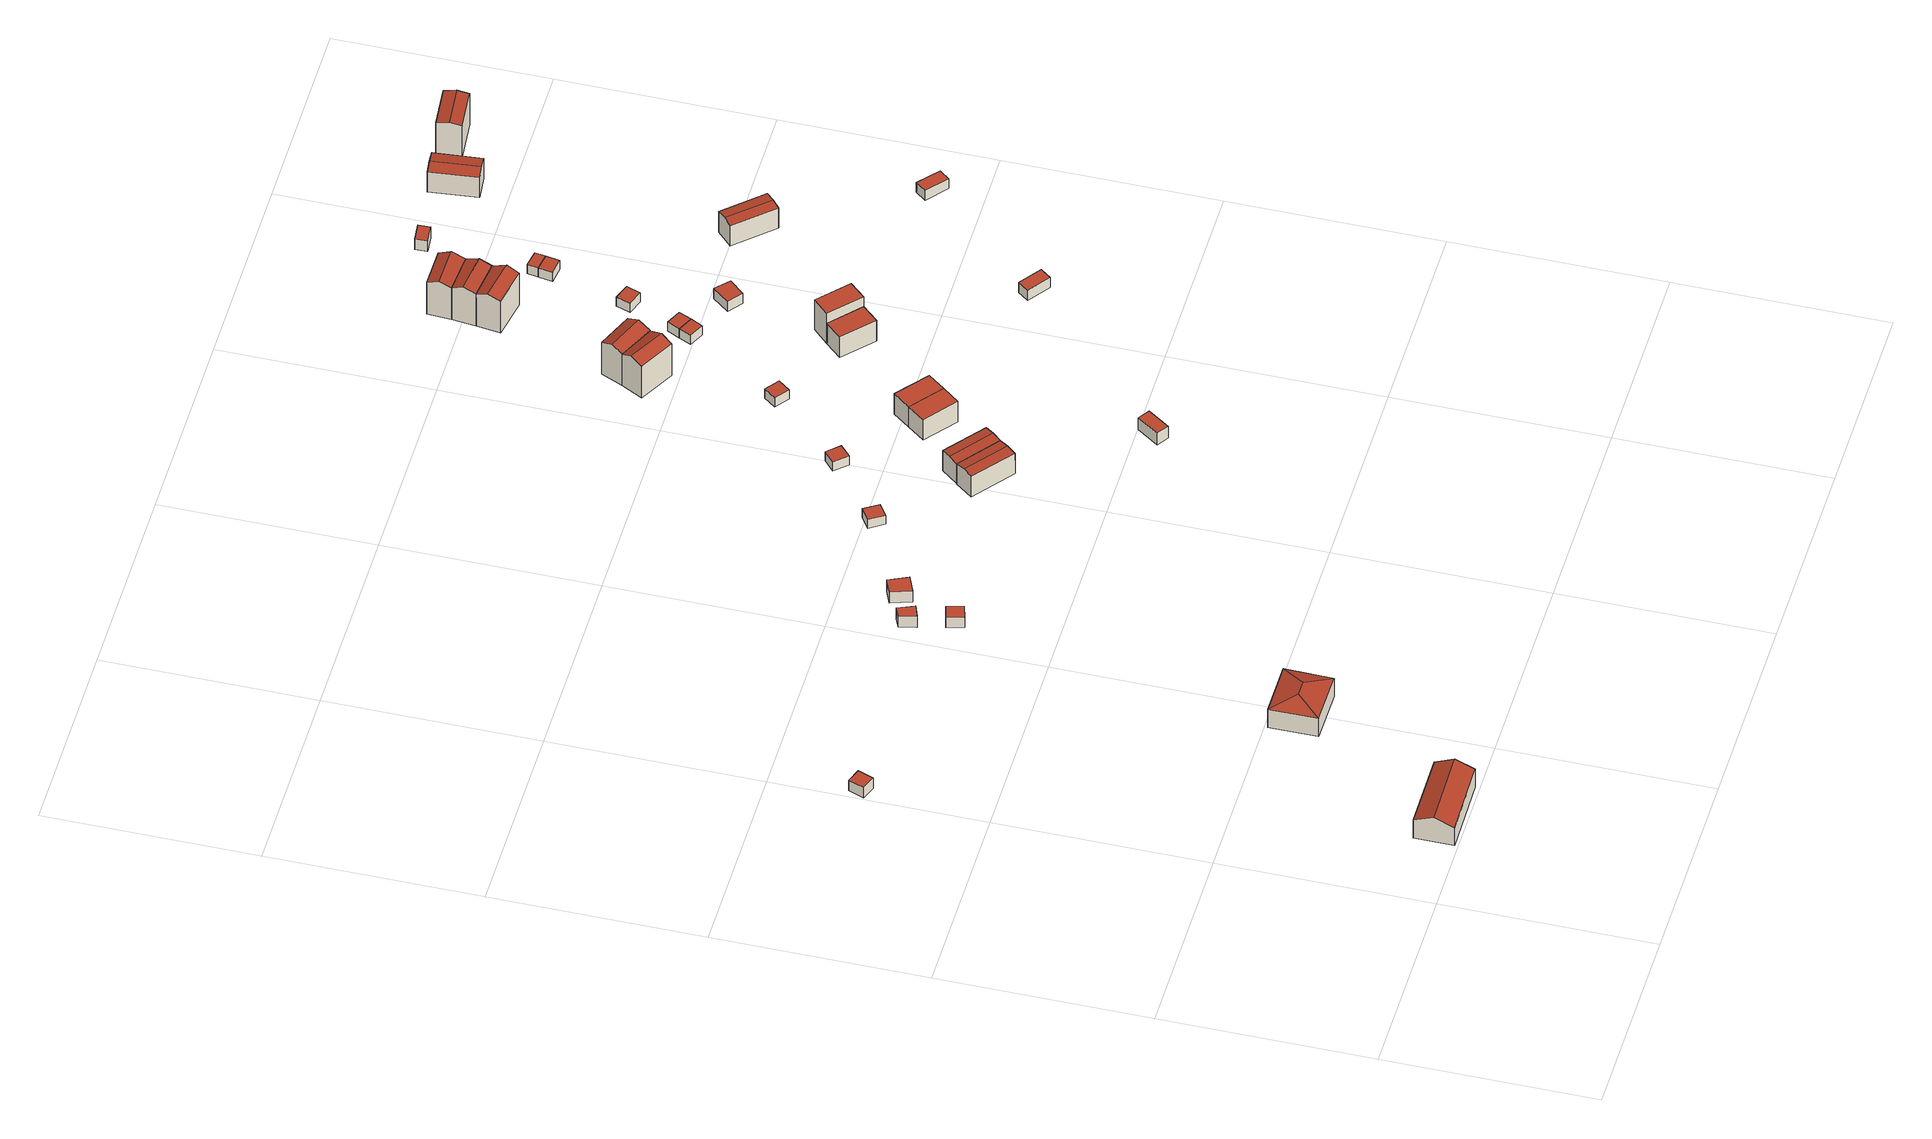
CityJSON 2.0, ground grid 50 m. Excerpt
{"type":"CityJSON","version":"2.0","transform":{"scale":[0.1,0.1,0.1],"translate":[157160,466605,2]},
"CityObjects":{
"building1":{"type":"Building","attributes":{"b3_dak_type":"slanted","b3_extrusie":"standard","b3_h_dak_50p":6.82,"b3_h_dak_70p":7.64,"b3_h_dak_max":8.83,"b3_h_dak_min":4.86,"b3_h_maaiveld":2.28,"b3_h_nok":8.88,"b3_is_glas_dak":false,"b3_kas_warenhuis":false,"b3_kwaliteitsindicator":true,"b3_mutatie_ahn3_ahn4":false,"b3_mutatie_ahn4_ahn5":false,"b3_n_nok":1,"b3_n_vlakken":3,"b3_opp_buitenmuur":186.14,"b3_opp_dak_plat":0,"b3_opp_dak_schuin":228.52,"b3_opp_grond":172.04,"b3_opp_scheidingsmuur":0,"b3_rmse_lod12":1.45,"b3_rmse_lod13":1.45,"b3_rmse_lod22":0.0318,"b3_t_run":77,"b3_val3dity_lod12":"[]","b3_val3dity_lod13":"[]","b3_val3dity_lod22":"[]","b3_volume_lod12":925.11,"b3_volume_lod13":925.11,"b3_volume_lod22":789.42,"geconstateerd":false,"oorspronkelijkbouwjaar":1960,"status":"Pand in gebruik"},"children":["building1-1"]},
"building1-1":{"type":"BuildingPart","parents":["building1"],"geometry":[{"type":"Solid","lod":"2.2","boundaries":[[[[0,1,2,3]],[[4,5,6,1,0]],[[7,6,5,8]],[[6,7,2,1]],[[7,8,9,3,2]],[[4,9,8,5]],[[9,4,0,3]]]],"semantics":{"surfaces":[{"type":"GroundSurface"},{"type":"WallSurface"},{"type":"RoofSurface"}],"values":[[0,1,2,1,1,2,1]]}}]},
"building2":{"type":"Building","attributes":{"b3_dak_type":"horizontal","b3_extrusie":"standard","b3_h_dak_50p":5.69,"b3_h_dak_70p":5.7,"b3_h_dak_max":5.8,"b3_h_dak_min":5.65,"b3_h_maaiveld":2.64,"b3_is_glas_dak":false,"b3_kas_warenhuis":false,"b3_kwaliteitsindicator":true,"b3_mutatie_ahn3_ahn4":false,"b3_mutatie_ahn4_ahn5":false,"b3_n_nok":0,"b3_n_vlakken":1,"b3_opp_buitenmuur":46.89,"b3_opp_dak_plat":14.68,"b3_opp_dak_schuin":0,"b3_opp_grond":14.68,"b3_opp_scheidingsmuur":0,"b3_rmse_lod12":0.0363,"b3_rmse_lod13":0.0363,"b3_rmse_lod22":0.0358,"b3_t_run":17,"b3_val3dity_lod12":"[]","b3_val3dity_lod13":"[]","b3_val3dity_lod22":"[]","b3_volume_lod12":44.88,"b3_volume_lod13":44.88,"b3_volume_lod22":44.84,"geconstateerd":false,"oorspronkelijkbouwjaar":2007,"status":"Pand in gebruik"},"children":["building2-1"]},
"building2-1":{"type":"BuildingPart","parents":["building2"],"geometry":[{"type":"Solid","lod":"2.2","boundaries":[[[[10,11,12,13]],[[14,15,16,17]],[[17,16,11,10]],[[16,15,12,11]],[[15,14,13,12]],[[14,17,10,13]]]],"semantics":{"surfaces":[{"type":"GroundSurface"},{"type":"RoofSurface"},{"type":"WallSurface"}],"values":[[0,1,2,2,2,2]]}}]},
"building3":{"type":"Building","attributes":{"b3_dak_type":"slanted","b3_extrusie":"standard","b3_h_dak_50p":6.31,"b3_h_dak_70p":7.49,"b3_h_dak_max":9.22,"b3_h_dak_min":3.92,"b3_h_maaiveld":2.09,"b3_h_nok":9.25,"b3_is_glas_dak":false,"b3_kas_warenhuis":false,"b3_kwaliteitsindicator":true,"b3_mutatie_ahn3_ahn4":false,"b3_mutatie_ahn4_ahn5":false,"b3_n_nok":2,"b3_n_vlakken":3,"b3_opp_buitenmuur":154.13,"b3_opp_dak_plat":0,"b3_opp_dak_schuin":202.95,"b3_opp_grond":149.7,"b3_opp_scheidingsmuur":0,"b3_rmse_lod12":1.99,"b3_rmse_lod13":1.99,"b3_rmse_lod22":0.0362,"b3_t_run":89,"b3_val3dity_lod12":"[]","b3_val3dity_lod13":"[]","b3_val3dity_lod22":"[]","b3_volume_lod12":810.99,"b3_volume_lod13":810.99,"b3_volume_lod22":646.13,"geconstateerd":false,"oorspronkelijkbouwjaar":1900,"status":"Pand in gebruik"},"children":["building3-1"]},
"building3-1":{"type":"BuildingPart","parents":["building3"],"geometry":[{"type":"Solid","lod":"2.2","boundaries":[[[[18,19,20,21]],[[22,23,24]],[[23,22,19,18]],[[25,22,24,26]],[[22,25,20,19]],[[27,25,26]],[[25,27,21,20]],[[23,27,26,24]],[[27,23,18,21]]]],"semantics":{"surfaces":[{"type":"GroundSurface"},{"type":"RoofSurface"},{"type":"WallSurface"}],"values":[[0,1,2,1,2,1,2,1,2]]}}]},
"building4":{"type":"Building","attributes":{"b3_dak_type":"horizontal","b3_extrusie":"standard","b3_h_dak_50p":5.68,"b3_h_dak_70p":5.69,"b3_h_dak_max":5.78,"b3_h_dak_min":5.61,"b3_h_maaiveld":2.63,"b3_is_glas_dak":false,"b3_kas_warenhuis":false,"b3_kwaliteitsindicator":true,"b3_mutatie_ahn3_ahn4":false,"b3_mutatie_ahn4_ahn5":false,"b3_n_nok":0,"b3_n_vlakken":1,"b3_opp_buitenmuur":45.22,"b3_opp_dak_plat":13.58,"b3_opp_dak_schuin":0,"b3_opp_grond":13.58,"b3_opp_scheidingsmuur":0,"b3_rmse_lod12":0.0367,"b3_rmse_lod13":0.0367,"b3_rmse_lod22":0.0357,"b3_t_run":14,"b3_val3dity_lod12":"[]","b3_val3dity_lod13":"[]","b3_val3dity_lod22":"[]","b3_volume_lod12":41.49,"b3_volume_lod13":41.49,"b3_volume_lod22":41.44,"geconstateerd":false,"oorspronkelijkbouwjaar":2008,"status":"Pand in gebruik"},"children":["building4-1"]},
"building4-1":{"type":"BuildingPart","parents":["building4"],"geometry":[{"type":"Solid","lod":"2.2","boundaries":[[[[28,29,30,31]],[[32,33,34,35]],[[35,34,29,28]],[[34,33,30,29]],[[33,32,31,30]],[[32,35,28,31]]]],"semantics":{"surfaces":[{"type":"GroundSurface"},{"type":"RoofSurface"},{"type":"WallSurface"}],"values":[[0,1,2,2,2,2]]}}]},
"building5":{"type":"Building","attributes":{"b3_dak_type":"horizontal","b3_extrusie":"standard","b3_h_dak_50p":5.78,"b3_h_dak_70p":5.84,"b3_h_dak_max":5.95,"b3_h_dak_min":5.69,"b3_h_maaiveld":2.63,"b3_is_glas_dak":false,"b3_kas_warenhuis":false,"b3_kwaliteitsindicator":true,"b3_mutatie_ahn3_ahn4":false,"b3_mutatie_ahn4_ahn5":false,"b3_n_nok":0,"b3_n_vlakken":1,"b3_opp_buitenmuur":45.76,"b3_opp_dak_plat":0,"b3_opp_dak_schuin":12.67,"b3_opp_grond":12.65,"b3_opp_scheidingsmuur":0,"b3_rmse_lod12":0.122,"b3_rmse_lod13":0.122,"b3_rmse_lod22":0.111,"b3_t_run":10,"b3_val3dity_lod12":"[]","b3_val3dity_lod13":"[]","b3_val3dity_lod22":"[]","b3_volume_lod12":40.63,"b3_volume_lod13":40.63,"b3_volume_lod22":40.02,"geconstateerd":false,"oorspronkelijkbouwjaar":2007,"status":"Pand in gebruik"},"children":["building5-1"]},
"building5-1":{"type":"BuildingPart","parents":["building5"],"geometry":[{"type":"Solid","lod":"2.2","boundaries":[[[[36,37,38,39]],[[40,41,42,43]],[[43,42,37,36]],[[42,41,38,37]],[[41,40,39,38]],[[40,43,36,39]]]],"semantics":{"surfaces":[{"type":"GroundSurface"},{"type":"RoofSurface"},{"type":"WallSurface"}],"values":[[0,1,2,2,2,2]]}}]},
"building6":{"type":"Building","attributes":{"b3_dak_type":"horizontal","b3_extrusie":"standard","b3_h_dak_50p":5.84,"b3_h_dak_70p":5.9,"b3_h_dak_max":5.98,"b3_h_dak_min":5.72,"b3_h_maaiveld":2.59,"b3_is_glas_dak":false,"b3_kas_warenhuis":false,"b3_kwaliteitsindicator":true,"b3_mutatie_ahn3_ahn4":true,"b3_mutatie_ahn4_ahn5":false,"b3_n_nok":0,"b3_n_vlakken":1,"b3_opp_buitenmuur":59.16,"b3_opp_dak_plat":20.33,"b3_opp_dak_schuin":0,"b3_opp_grond":20.32,"b3_opp_scheidingsmuur":0,"b3_rmse_lod12":0.0901,"b3_rmse_lod13":0.0901,"b3_rmse_lod22":0.0709,"b3_t_run":19,"b3_val3dity_lod12":"[]","b3_val3dity_lod13":"[]","b3_val3dity_lod22":"[]","b3_volume_lod12":67.16,"b3_volume_lod13":67.16,"b3_volume_lod22":66.11,"geconstateerd":false,"oorspronkelijkbouwjaar":2020,"status":"Pand in gebruik"},"children":["building6-1"]},
"building6-1":{"type":"BuildingPart","parents":["building6"],"geometry":[{"type":"Solid","lod":"2.2","boundaries":[[[[44,45,46,47]],[[48,49,50,51]],[[51,50,45,44]],[[50,49,46,45]],[[49,48,47,46]],[[48,51,44,47]]]],"semantics":{"surfaces":[{"type":"GroundSurface"},{"type":"RoofSurface"},{"type":"WallSurface"}],"values":[[0,1,2,2,2,2]]}}]},
"building7":{"type":"Building","attributes":{"b3_bag_bag_overlap":0,"b3_dak_type":"horizontal","b3_extrusie":"standard","b3_h_dak_50p":5.29,"b3_h_dak_70p":5.3,"b3_h_dak_max":5.72,"b3_h_dak_min":5.24,"b3_h_maaiveld":2.62,"b3_is_glas_dak":false,"b3_kas_warenhuis":false,"b3_kwaliteitsindicator":true,"b3_mutatie_ahn3_ahn4":false,"b3_mutatie_ahn4_ahn5":false,"b3_n_nok":0,"b3_n_vlakken":1,"b3_opp_buitenmuur":31.06,"b3_opp_dak_plat":0,"b3_opp_dak_schuin":14.43,"b3_opp_grond":14.39,"b3_opp_scheidingsmuur":10.37,"b3_rmse_lod12":0.131,"b3_rmse_lod13":0.131,"b3_rmse_lod22":0.094,"b3_t_run":10,"b3_val3dity_lod12":"[]","b3_val3dity_lod13":"[]","b3_val3dity_lod22":"[]","b3_volume_lod12":38.61,"b3_volume_lod13":38.61,"b3_volume_lod22":39.22,"geconstateerd":false,"oorspronkelijkbouwjaar":2007,"status":"Pand in gebruik"},"children":["building7-1"]},
"building7-1":{"type":"BuildingPart","parents":["building7"],"geometry":[{"type":"Solid","lod":"2.2","boundaries":[[[[52,53,54,55]],[[56,57,58,59]],[[59,58,53,52]],[[58,57,54,53]],[[57,56,55,54]],[[56,59,52,55]]]],"semantics":{"surfaces":[{"type":"GroundSurface"},{"type":"RoofSurface"},{"type":"WallSurface"}],"values":[[0,1,2,2,2,2]]}}]},
"building8":{"type":"Building","attributes":{"b3_bag_bag_overlap":0,"b3_bouwlagen":2,"b3_dak_type":"multiple horizontal","b3_extrusie":"standard","b3_h_dak_50p":8.81,"b3_h_dak_70p":8.84,"b3_h_dak_max":9.06,"b3_h_dak_min":5.86,"b3_h_maaiveld":2.75,"b3_is_glas_dak":false,"b3_kas_warenhuis":false,"b3_kwaliteitsindicator":true,"b3_mutatie_ahn3_ahn4":false,"b3_mutatie_ahn4_ahn5":false,"b3_n_nok":0,"b3_n_vlakken":2,"b3_opp_buitenmuur":63.07,"b3_opp_dak_plat":60.68,"b3_opp_dak_schuin":0,"b3_opp_grond":60.67,"b3_opp_scheidingsmuur":130.79,"b3_rmse_lod12":1.35,"b3_rmse_lod13":1.35,"b3_rmse_lod22":0.54,"b3_t_run":41,"b3_val3dity_lod12":"[]","b3_val3dity_lod13":"[]","b3_val3dity_lod22":"[]","b3_volume_lod12":369.46,"b3_volume_lod13":369.46,"b3_volume_lod22":336.52,"geconstateerd":false,"oorspronkelijkbouwjaar":2008,"status":"Pand in gebruik"},"children":["building8-1"]},
"building8-1":{"type":"BuildingPart","parents":["building8"],"geometry":[{"type":"Solid","lod":"2.2","boundaries":[[[[60,61,62,63]],[[64,65,66,61,60]],[[67,66,65,68]],[[66,67,62,61]],[[67,68,69,63,62]],[[64,69,68,65]],[[69,64,60,63]]]],"semantics":{"surfaces":[{"type":"GroundSurface"},{"type":"WallSurface"},{"type":"RoofSurface"}],"values":[[0,1,2,1,1,2,1]]}}]},
"building9":{"type":"Building","attributes":{"b3_bag_bag_overlap":0,"b3_bouwlagen":2,"b3_dak_type":"multiple horizontal","b3_extrusie":"standard","b3_h_dak_50p":8.81,"b3_h_dak_70p":8.83,"b3_h_dak_max":9.06,"b3_h_dak_min":5.85,"b3_h_maaiveld":2.76,"b3_is_glas_dak":false,"b3_kas_warenhuis":false,"b3_kwaliteitsindicator":true,"b3_mutatie_ahn3_ahn4":false,"b3_mutatie_ahn4_ahn5":false,"b3_n_nok":0,"b3_n_vlakken":2,"b3_opp_buitenmuur":63.13,"b3_opp_dak_plat":60.64,"b3_opp_dak_schuin":0,"b3_opp_grond":60.64,"b3_opp_scheidingsmuur":130.26,"b3_rmse_lod12":1.23,"b3_rmse_lod13":1.23,"b3_rmse_lod22":0.0676,"b3_t_run":33,"b3_val3dity_lod12":"[]","b3_val3dity_lod13":"[]","b3_val3dity_lod22":"[]","b3_volume_lod12":368.53,"b3_volume_lod13":368.53,"b3_volume_lod22":335.32,"geconstateerd":false,"oorspronkelijkbouwjaar":2008,"status":"Pand in gebruik"},"children":["building9-1"]},
"building9-1":{"type":"BuildingPart","parents":["building9"],"geometry":[{"type":"Solid","lod":"2.2","boundaries":[[[[70,71,72,73]],[[74,75,64,71,70]],[[69,64,75,76]],[[64,69,72,71]],[[69,76,77,73,72]],[[74,77,76,75]],[[77,74,70,73]]]],"semantics":{"surfaces":[{"type":"GroundSurface"},{"type":"WallSurface"},{"type":"RoofSurface"}],"values":[[0,1,2,1,1,2,1]]}}]},
"building10":{"type":"Building","attributes":{"b3_bag_bag_overlap":0,"b3_dak_type":"horizontal","b3_extrusie":"standard","b3_h_dak_50p":5.29,"b3_h_dak_70p":5.29,"b3_h_dak_max":5.32,"b3_h_dak_min":5.27,"b3_h_maaiveld":2.62,"b3_is_glas_dak":false,"b3_kas_warenhuis":false,"b3_kwaliteitsindicator":true,"b3_mutatie_ahn3_ahn4":false,"b3_mutatie_ahn4_ahn5":false,"b3_n_nok":0,"b3_n_vlakken":1,"b3_opp_buitenmuur":29.96,"b3_opp_dak_plat":14.45,"b3_opp_dak_schuin":0,"b3_opp_grond":14.45,"b3_opp_scheidingsmuur":10.66,"b3_rmse_lod12":0.0136,"b3_rmse_lod13":0.0136,"b3_rmse_lod22":0.0124,"b3_t_run":14,"b3_val3dity_lod12":"[]","b3_val3dity_lod13":"[]","b3_val3dity_lod22":"[]","b3_volume_lod12":38.63,"b3_volume_lod13":38.63,"b3_volume_lod22":38.57,"geconstateerd":false,"oorspronkelijkbouwjaar":2007,"status":"Pand in gebruik"},"children":["building10-1"]},
"building10-1":{"type":"BuildingPart","parents":["building10"],"geometry":[{"type":"Solid","lod":"2.2","boundaries":[[[[78,79,80,81]],[[82,83,84,85]],[[85,84,79,78]],[[84,83,80,79]],[[83,82,81,80]],[[82,85,78,81]]]],"semantics":{"surfaces":[{"type":"GroundSurface"},{"type":"RoofSurface"},{"type":"WallSurface"}],"values":[[0,1,2,2,2,2]]}}]},
"building11":{"type":"Building","attributes":{"b3_dak_type":"horizontal","b3_extrusie":"standard","b3_h_dak_50p":5.82,"b3_h_dak_70p":5.87,"b3_h_dak_max":5.95,"b3_h_dak_min":5.67,"b3_h_maaiveld":2.36,"b3_is_glas_dak":false,"b3_kas_warenhuis":false,"b3_kwaliteitsindicator":true,"b3_mutatie_ahn3_ahn4":false,"b3_mutatie_ahn4_ahn5":false,"b3_n_nok":0,"b3_n_vlakken":1,"b3_opp_buitenmuur":65.29,"b3_opp_dak_plat":19.82,"b3_opp_dak_schuin":0,"b3_opp_grond":19.82,"b3_opp_scheidingsmuur":0,"b3_rmse_lod12":0.086,"b3_rmse_lod13":0.086,"b3_rmse_lod22":0.0629,"b3_t_run":17,"b3_val3dity_lod12":"[]","b3_val3dity_lod13":"[]","b3_val3dity_lod22":"[]","b3_volume_lod12":69.51,"b3_volume_lod13":69.51,"b3_volume_lod22":68.61,"geconstateerd":false,"oorspronkelijkbouwjaar":2006,"status":"Pand in gebruik"},"children":["building11-1"]},
"building11-1":{"type":"BuildingPart","parents":["building11"],"geometry":[{"type":"Solid","lod":"2.2","boundaries":[[[[86,87,88,89]],[[90,91,92,93]],[[93,92,87,86]],[[92,91,88,87]],[[91,90,89,88]],[[90,93,86,89]]]],"semantics":{"surfaces":[{"type":"GroundSurface"},{"type":"RoofSurface"},{"type":"WallSurface"}],"values":[[0,1,2,2,2,2]]}}]},
"building12":{"type":"Building","attributes":{"b3_bag_bag_overlap":0,"b3_bouwlagen":2,"b3_dak_type":"horizontal","b3_extrusie":"standard","b3_h_dak_50p":8.82,"b3_h_dak_70p":8.85,"b3_h_dak_max":9.06,"b3_h_dak_min":8.77,"b3_h_maaiveld":2.74,"b3_is_glas_dak":false,"b3_kas_warenhuis":false,"b3_kwaliteitsindicator":true,"b3_mutatie_ahn3_ahn4":false,"b3_mutatie_ahn4_ahn5":false,"b3_n_nok":0,"b3_n_vlakken":1,"b3_opp_buitenmuur":62.39,"b3_opp_dak_plat":48.34,"b3_opp_dak_schuin":0,"b3_opp_grond":48.34,"b3_opp_scheidingsmuur":115.43,"b3_rmse_lod12":0.0698,"b3_rmse_lod13":0.0698,"b3_rmse_lod22":0.0683,"b3_t_run":26,"b3_val3dity_lod12":"[]","b3_val3dity_lod13":"[]","b3_val3dity_lod22":"[]","b3_volume_lod12":294.9,"b3_volume_lod13":294.9,"b3_volume_lod22":294.83,"geconstateerd":false,"oorspronkelijkbouwjaar":2008,"status":"Pand in gebruik"},"children":["building12-1"]},
"building12-1":{"type":"BuildingPart","parents":["building12"],"geometry":[{"type":"Solid","lod":"2.2","boundaries":[[[[94,95,96,97]],[[98,99,100,101]],[[101,100,95,94]],[[100,99,96,95]],[[99,98,97,96]],[[98,101,94,97]]]],"semantics":{"surfaces":[{"type":"GroundSurface"},{"type":"RoofSurface"},{"type":"WallSurface"}],"values":[[0,1,2,2,2,2]]}}]},
"building13":{"type":"Building","attributes":{"b3_bag_bag_overlap":0,"b3_bouwlagen":2,"b3_dak_type":"horizontal","b3_extrusie":"standard","b3_h_dak_50p":8.83,"b3_h_dak_70p":8.85,"b3_h_dak_max":9.07,"b3_h_dak_min":8.77,"b3_h_maaiveld":2.75,"b3_is_glas_dak":false,"b3_kas_warenhuis":false,"b3_kwaliteitsindicator":true,"b3_mutatie_ahn3_ahn4":false,"b3_mutatie_ahn4_ahn5":false,"b3_n_nok":0,"b3_n_vlakken":1,"b3_opp_buitenmuur":61.05,"b3_opp_dak_plat":48.29,"b3_opp_dak_schuin":0,"b3_opp_grond":48.29,"b3_opp_scheidingsmuur":116.68,"b3_rmse_lod12":0.727,"b3_rmse_lod13":0.727,"b3_rmse_lod22":0.724,"b3_t_run":34,"b3_val3dity_lod12":"[]","b3_val3dity_lod13":"[]","b3_val3dity_lod22":"[]","b3_volume_lod12":294.7,"b3_volume_lod13":294.7,"b3_volume_lod22":294.52,"geconstateerd":false,"oorspronkelijkbouwjaar":2008,"status":"Pand in gebruik"},"children":["building13-1"]},
"building13-1":{"type":"BuildingPart","parents":["building13"],"geometry":[{"type":"Solid","lod":"2.2","boundaries":[[[[102,94,97,103]],[[104,98,101,105]],[[105,101,94,102]],[[101,98,97,94]],[[98,104,103,97]],[[104,105,102,103]]]],"semantics":{"surfaces":[{"type":"GroundSurface"},{"type":"RoofSurface"},{"type":"WallSurface"}],"values":[[0,1,2,2,2,2]]}}]},
"building14":{"type":"Building","attributes":{"b3_dak_type":"horizontal","b3_extrusie":"standard","b3_h_dak_50p":5.27,"b3_h_dak_70p":5.28,"b3_h_dak_max":5.32,"b3_h_dak_min":5.23,"b3_h_maaiveld":2.61,"b3_is_glas_dak":false,"b3_kas_warenhuis":false,"b3_kwaliteitsindicator":true,"b3_mutatie_ahn3_ahn4":false,"b3_mutatie_ahn4_ahn5":false,"b3_n_nok":0,"b3_n_vlakken":1,"b3_opp_buitenmuur":40.61,"b3_opp_dak_plat":14.51,"b3_opp_dak_schuin":0,"b3_opp_grond":14.51,"b3_opp_scheidingsmuur":0,"b3_rmse_lod12":0.0224,"b3_rmse_lod13":0.0224,"b3_rmse_lod22":0.0159,"b3_t_run":11,"b3_val3dity_lod12":"[]","b3_val3dity_lod13":"[]","b3_val3dity_lod22":"[]","b3_volume_lod12":38.74,"b3_volume_lod13":38.74,"b3_volume_lod22":38.61,"geconstateerd":false,"oorspronkelijkbouwjaar":2007,"status":"Pand in gebruik"},"children":["building14-1"]},
"building14-1":{"type":"BuildingPart","parents":["building14"],"geometry":[{"type":"Solid","lod":"2.2","boundaries":[[[[106,107,108,109]],[[110,111,112,113]],[[113,112,107,106]],[[112,111,108,107]],[[111,110,109,108]],[[110,113,106,109]]]],"semantics":{"surfaces":[{"type":"GroundSurface"},{"type":"RoofSurface"},{"type":"WallSurface"}],"values":[[0,1,2,2,2,2]]}}]},
"building15":{"type":"Building","attributes":{"b3_bag_bag_overlap":0,"b3_bouwlagen":3,"b3_dak_type":"slanted","b3_extrusie":"standard","b3_h_dak_50p":11.32,"b3_h_dak_70p":12.24,"b3_h_dak_max":13.54,"b3_h_dak_min":9.04,"b3_h_maaiveld":2.8,"b3_h_nok":13.66,"b3_is_glas_dak":false,"b3_kas_warenhuis":false,"b3_kwaliteitsindicator":true,"b3_mutatie_ahn3_ahn4":false,"b3_mutatie_ahn4_ahn5":false,"b3_n_nok":1,"b3_n_vlakken":2,"b3_opp_buitenmuur":71.69,"b3_opp_dak_plat":0,"b3_opp_dak_schuin":79.26,"b3_opp_grond":56.17,"b3_opp_scheidingsmuur":162.24,"b3_rmse_lod12":1.63,"b3_rmse_lod13":1.63,"b3_rmse_lod22":0.0162,"b3_t_run":32,"b3_val3dity_lod12":"[]","b3_val3dity_lod13":"[]","b3_val3dity_lod22":"[]","b3_volume_lod12":527.93,"b3_volume_lod13":527.93,"b3_volume_lod22":477.63,"geconstateerd":false,"oorspronkelijkbouwjaar":2007,"status":"Pand in gebruik"},"children":["building15-1"]},
"building15-1":{"type":"BuildingPart","parents":["building15"],"geometry":[{"type":"Solid","lod":"2.2","boundaries":[[[[114,115,116,117]],[[118,119,120,121]],[[119,118,115,114]],[[118,121,122,116,115]],[[123,122,121,120]],[[122,123,117,116]],[[123,120,119,114,117]]]],"semantics":{"surfaces":[{"type":"GroundSurface"},{"type":"RoofSurface"},{"type":"WallSurface"}],"values":[[0,1,2,2,1,2,2]]}}]},
"building16":{"type":"Building","attributes":{"b3_bag_bag_overlap":0,"b3_bouwlagen":3,"b3_dak_type":"slanted","b3_extrusie":"standard","b3_h_dak_50p":11.62,"b3_h_dak_70p":12.52,"b3_h_dak_max":13.54,"b3_h_dak_min":9.05,"b3_h_maaiveld":2.79,"b3_h_nok":13.69,"b3_is_glas_dak":false,"b3_kas_warenhuis":false,"b3_kwaliteitsindicator":true,"b3_mutatie_ahn3_ahn4":false,"b3_mutatie_ahn4_ahn5":false,"b3_n_nok":1,"b3_n_vlakken":4,"b3_opp_buitenmuur":73.35,"b3_opp_dak_plat":0,"b3_opp_dak_schuin":78.68,"b3_opp_grond":56.03,"b3_opp_scheidingsmuur":162.49,"b3_rmse_lod12":1.61,"b3_rmse_lod13":1.61,"b3_rmse_lod22":0.187,"b3_t_run":29,"b3_val3dity_lod12":"[]","b3_val3dity_lod13":"[]","b3_val3dity_lod22":"[]","b3_volume_lod12":537.04,"b3_volume_lod13":537.04,"b3_volume_lod22":479.66,"geconstateerd":false,"oorspronkelijkbouwjaar":2007,"status":"Pand in gebruik"},"children":["building16-1"]},
"building16-1":{"type":"BuildingPart","parents":["building16"],"geometry":[{"type":"Solid","lod":"2.2","boundaries":[[[[117,116,124,125]],[[126,127,128,129]],[[127,126,116,117]],[[126,129,130,124,116]],[[131,130,129,128]],[[130,131,125,124]],[[131,128,127,117,125]]]],"semantics":{"surfaces":[{"type":"GroundSurface"},{"type":"RoofSurface"},{"type":"WallSurface"}],"values":[[0,1,2,2,1,2,2]]}}]},
"building17":{"type":"Building","attributes":{"b3_bag_bag_overlap":0,"b3_bouwlagen":2,"b3_dak_type":"slanted","b3_extrusie":"standard","b3_h_dak_50p":8.83,"b3_h_dak_70p":8.85,"b3_h_dak_max":9.06,"b3_h_dak_min":8.76,"b3_h_maaiveld":2.74,"b3_is_glas_dak":false,"b3_kas_warenhuis":false,"b3_kwaliteitsindicator":true,"b3_mutatie_ahn3_ahn4":false,"b3_mutatie_ahn4_ahn5":false,"b3_n_nok":0,"b3_n_vlakken":2,"b3_opp_buitenmuur":62.28,"b3_opp_dak_plat":48.36,"b3_opp_dak_schuin":0,"b3_opp_grond":48.36,"b3_opp_scheidingsmuur":115.67,"b3_rmse_lod12":1.08,"b3_rmse_lod13":1.08,"b3_rmse_lod22":1.08,"b3_t_run":23,"b3_val3dity_lod12":"[]","b3_val3dity_lod13":"[]","b3_val3dity_lod22":"[]","b3_volume_lod12":295.03,"b3_volume_lod13":295.03,"b3_volume_lod22":295.02,"geconstateerd":false,"oorspronkelijkbouwjaar":2008,"status":"Pand in gebruik"},"children":["building17-1"]},
"building17-1":{"type":"BuildingPart","parents":["building17"],"geometry":[{"type":"Solid","lod":"2.2","boundaries":[[[[132,133,134,135]],[[136,137,138,139]],[[139,138,133,132]],[[138,137,134,133]],[[137,136,135,134]],[[136,139,132,135]]]],"semantics":{"surfaces":[{"type":"GroundSurface"},{"type":"RoofSurface"},{"type":"WallSurface"}],"values":[[0,1,2,2,2,2]]}}]},
"building18":{"type":"Building","attributes":{"b3_bag_bag_overlap":0,"b3_dak_type":"slanted","b3_extrusie":"standard","b3_h_dak_50p":5.28,"b3_h_dak_70p":5.29,"b3_h_dak_max":5.33,"b3_h_dak_min":5.25,"b3_h_maaiveld":2.6,"b3_is_glas_dak":false,"b3_kas_warenhuis":false,"b3_kwaliteitsindicator":true,"b3_mutatie_ahn3_ahn4":false,"b3_mutatie_ahn4_ahn5":false,"b3_n_nok":0,"b3_n_vlakken":2,"b3_opp_buitenmuur":28.14,"b3_opp_dak_plat":12.9,"b3_opp_dak_schuin":0,"b3_opp_grond":12.9,"b3_opp_scheidingsmuur":10.78,"b3_rmse_lod12":0.23,"b3_rmse_lod13":0.23,"b3_rmse_lod22":0.231,"b3_t_run":13,"b3_val3dity_lod12":"[]","b3_val3dity_lod13":"[]","b3_val3dity_lod22":"[]","b3_volume_lod12":34.75,"b3_volume_lod13":34.75,"b3_volume_lod22":34.73,"geconstateerd":false,"oorspronkelijkbouwjaar":2007,"status":"Pand in gebruik"},"children":["building18-1"]},
"building18-1":{"type":"BuildingPart","parents":["building18"],"geometry":[{"type":"Solid","lod":"2.2","boundaries":[[[[140,141,142,143]],[[144,145,146,147]],[[147,146,141,140]],[[146,145,142,141]],[[145,144,143,142]],[[144,147,140,143]]]],"semantics":{"surfaces":[{"type":"GroundSurface"},{"type":"RoofSurface"},{"type":"WallSurface"}],"values":[[0,1,2,2,2,2]]}}]},
"building19":{"type":"Building","attributes":{"b3_bag_bag_overlap":0,"b3_bouwlagen":3,"b3_dak_type":"slanted","b3_extrusie":"standard","b3_h_dak_50p":11.68,"b3_h_dak_70p":11.7,"b3_h_dak_max":12.05,"b3_h_dak_min":11.64,"b3_h_maaiveld":2.75,"b3_is_glas_dak":false,"b3_kas_warenhuis":false,"b3_kwaliteitsindicator":true,"b3_mutatie_ahn3_ahn4":true,"b3_mutatie_ahn4_ahn5":false,"b3_n_nok":0,"b3_n_vlakken":6,"b3_opp_buitenmuur":118.37,"b3_opp_dak_plat":48.33,"b3_opp_dak_schuin":0,"b3_opp_grond":48.32,"b3_opp_scheidingsmuur":142.52,"b3_rmse_lod12":0.448,"b3_rmse_lod13":0.448,"b3_rmse_lod22":0.439,"b3_t_run":24,"b3_val3dity_lod12":"[]","b3_val3dity_lod13":"[]","b3_val3dity_lod22":"[]","b3_volume_lod12":432.87,"b3_volume_lod13":432.87,"b3_volume_lod22":432.48,"geconstateerd":false,"oorspronkelijkbouwjaar":2008,"status":"Pand in gebruik"},"children":["building19-1"]},
"building19-1":{"type":"BuildingPart","parents":["building19"],"geometry":[{"type":"Solid","lod":"2.2","boundaries":[[[[133,132,148,149]],[[150,151,152,153]],[[153,152,132,133]],[[152,151,148,132]],[[151,150,149,148]],[[150,153,133,149]]]],"semantics":{"surfaces":[{"type":"GroundSurface"},{"type":"RoofSurface"},{"type":"WallSurface"}],"values":[[0,1,2,2,2,2]]}}]},
"building20":{"type":"Building","attributes":{"b3_bag_bag_overlap":0,"b3_dak_type":"horizontal","b3_extrusie":"standard","b3_h_dak_50p":5.28,"b3_h_dak_70p":5.29,"b3_h_dak_max":5.32,"b3_h_dak_min":5.24,"b3_h_maaiveld":2.59,"b3_is_glas_dak":false,"b3_kas_warenhuis":false,"b3_kwaliteitsindicator":true,"b3_mutatie_ahn3_ahn4":false,"b3_mutatie_ahn4_ahn5":false,"b3_n_nok":0,"b3_n_vlakken":1,"b3_opp_buitenmuur":29.08,"b3_opp_dak_plat":13.62,"b3_opp_dak_schuin":0,"b3_opp_grond":13.62,"b3_opp_scheidingsmuur":10.78,"b3_rmse_lod12":0.0174,"b3_rmse_lod13":0.0174,"b3_rmse_lod22":0.0157,"b3_t_run":14,"b3_val3dity_lod12":"[]","b3_val3dity_lod13":"[]","b3_val3dity_lod22":"[]","b3_volume_lod12":36.74,"b3_volume_lod13":36.74,"b3_volume_lod22":36.64,"geconstateerd":false,"oorspronkelijkbouwjaar":2007,"status":"Pand in gebruik"},"children":["building20-1"]},
"building20-1":{"type":"BuildingPart","parents":["building20"],"geometry":[{"type":"Solid","lod":"2.2","boundaries":[[[[140,143,154,155]],[[156,157,144,147]],[[147,144,143,140]],[[144,157,154,143]],[[157,156,155,154]],[[156,147,140,155]]]],"semantics":{"surfaces":[{"type":"GroundSurface"},{"type":"RoofSurface"},{"type":"WallSurface"}],"values":[[0,1,2,2,2,2]]}}]},
"building21":{"type":"Building","attributes":{"b3_bag_bag_overlap":0,"b3_bouwlagen":3,"b3_dak_type":"slanted","b3_extrusie":"standard","b3_h_dak_50p":11.33,"b3_h_dak_70p":12.4,"b3_h_dak_max":13.54,"b3_h_dak_min":9.12,"b3_h_maaiveld":2.79,"b3_h_nok":13.72,"b3_is_glas_dak":false,"b3_kas_warenhuis":false,"b3_kwaliteitsindicator":true,"b3_mutatie_ahn3_ahn4":false,"b3_mutatie_ahn4_ahn5":false,"b3_n_nok":1,"b3_n_vlakken":2,"b3_opp_buitenmuur":71.13,"b3_opp_dak_plat":0,"b3_opp_dak_schuin":81.08,"b3_opp_grond":57.21,"b3_opp_scheidingsmuur":166,"b3_rmse_lod12":1.71,"b3_rmse_lod13":1.71,"b3_rmse_lod22":0.0558,"b3_t_run":23,"b3_val3dity_lod12":"[]","b3_val3dity_lod13":"[]","b3_val3dity_lod22":"[]","b3_volume_lod12":546.41,"b3_volume_lod13":546.41,"b3_volume_lod22":488.9,"geconstateerd":false,"oorspronkelijkbouwjaar":2007,"status":"Pand in gebruik"},"children":["building21-1"]},
"building21-1":{"type":"BuildingPart","parents":["building21"],"geometry":[{"type":"Solid","lod":"2.2","boundaries":[[[[158,159,160,161]],[[162,163,164,165]],[[163,162,159,158]],[[162,165,166,160,159]],[[167,166,165,164]],[[166,167,161,160]],[[167,164,163,158,161]]]],"semantics":{"surfaces":[{"type":"GroundSurface"},{"type":"RoofSurface"},{"type":"WallSurface"}],"values":[[0,1,2,2,1,2,2]]}}]},
"building22":{"type":"Building","attributes":{"b3_bag_bag_overlap":0,"b3_bouwlagen":3,"b3_dak_type":"slanted","b3_extrusie":"standard","b3_h_dak_50p":11.32,"b3_h_dak_70p":12.37,"b3_h_dak_max":13.55,"b3_h_dak_min":9.19,"b3_h_maaiveld":2.79,"b3_h_nok":13.71,"b3_is_glas_dak":false,"b3_kas_warenhuis":false,"b3_kwaliteitsindicator":true,"b3_mutatie_ahn3_ahn4":false,"b3_mutatie_ahn4_ahn5":false,"b3_n_nok":1,"b3_n_vlakken":2,"b3_opp_buitenmuur":74.04,"b3_opp_dak_plat":0,"b3_opp_dak_schuin":79.59,"b3_opp_grond":56.17,"b3_opp_scheidingsmuur":161.68,"b3_rmse_lod12":1.72,"b3_rmse_lod13":1.72,"b3_rmse_lod22":0.0544,"b3_t_run":27,"b3_val3dity_lod12":"[]","b3_val3dity_lod13":"[]","b3_val3dity_lod22":"[]","b3_volume_lod12":538.58,"b3_volume_lod13":538.58,"b3_volume_lod22":481.25,"geconstateerd":false,"oorspronkelijkbouwjaar":2007,"status":"Pand in gebruik"},"children":["building22-1"]},
"building22-1":{"type":"BuildingPart","parents":["building22"],"geometry":[{"type":"Solid","lod":"2.2","boundaries":[[[[168,169,161,160]],[[170,171,172,173]],[[171,170,169,168]],[[170,173,174,161,169]],[[175,174,173,172]],[[174,175,160,161]],[[175,172,171,168,160]]]],"semantics":{"surfaces":[{"type":"GroundSurface"},{"type":"RoofSurface"},{"type":"WallSurface"}],"values":[[0,1,2,2,1,2,2]]}}]},
"building23":{"type":"Building","attributes":{"b3_bag_bag_overlap":0,"b3_dak_type":"horizontal","b3_extrusie":"standard","b3_h_dak_50p":5.29,"b3_h_dak_70p":5.3,"b3_h_dak_max":5.32,"b3_h_dak_min":5.25,"b3_h_maaiveld":2.58,"b3_is_glas_dak":false,"b3_kas_warenhuis":false,"b3_kwaliteitsindicator":true,"b3_mutatie_ahn3_ahn4":false,"b3_mutatie_ahn4_ahn5":false,"b3_n_nok":0,"b3_n_vlakken":1,"b3_opp_buitenmuur":30.52,"b3_opp_dak_plat":14.46,"b3_opp_dak_schuin":0,"b3_opp_grond":14.46,"b3_opp_scheidingsmuur":10.73,"b3_rmse_lod12":0.0174,"b3_rmse_lod13":0.0174,"b3_rmse_lod22":0.0131,"b3_t_run":13,"b3_val3dity_lod12":"[]","b3_val3dity_lod13":"[]","b3_val3dity_lod22":"[]","b3_volume_lod12":39.3,"b3_volume_lod13":39.3,"b3_volume_lod22":39.17,"geconstateerd":false,"oorspronkelijkbouwjaar":2006,"status":"Pand in gebruik"},"children":["building23-1"]},
"building23-1":{"type":"BuildingPart","parents":["building23"],"geometry":[{"type":"Solid","lod":"2.2","boundaries":[[[[176,177,178,179]],[[180,181,182,183]],[[183,182,177,176]],[[182,181,178,177]],[[181,180,179,178]],[[180,183,176,179]]]],"semantics":{"surfaces":[{"type":"GroundSurface"},{"type":"RoofSurface"},{"type":"WallSurface"}],"values":[[0,1,2,2,2,2]]}}]},
"building24":{"type":"Building","attributes":{"b3_bag_bag_overlap":0,"b3_dak_type":"horizontal","b3_extrusie":"standard","b3_h_dak_50p":5.61,"b3_h_dak_70p":5.61,"b3_h_dak_max":5.63,"b3_h_dak_min":5.53,"b3_h_maaiveld":2.61,"b3_is_glas_dak":false,"b3_kas_warenhuis":false,"b3_kwaliteitsindicator":true,"b3_mutatie_ahn3_ahn4":false,"b3_mutatie_ahn4_ahn5":false,"b3_n_nok":0,"b3_n_vlakken":1,"b3_opp_buitenmuur":43.15,"b3_opp_dak_plat":20.61,"b3_opp_dak_schuin":0,"b3_opp_grond":20.61,"b3_opp_scheidingsmuur":11.4,"b3_rmse_lod12":0.039,"b3_rmse_lod13":0.039,"b3_rmse_lod22":0.0333,"b3_t_run":17,"b3_val3dity_lod12":"[]","b3_val3dity_lod13":"[]","b3_val3dity_lod22":"[]","b3_volume_lod12":61.84,"b3_volume_lod13":61.84,"b3_volume_lod22":61.64,"geconstateerd":false,"oorspronkelijkbouwjaar":2006,"status":"Pand in gebruik"},"children":["building24-1"]},
"building24-1":{"type":"BuildingPart","parents":["building24"],"geometry":[{"type":"Solid","lod":"2.2","boundaries":[[[[184,185,186,187]],[[188,189,190,191]],[[191,190,185,184]],[[190,189,186,185]],[[189,188,187,186]],[[188,191,184,187]]]],"semantics":{"surfaces":[{"type":"GroundSurface"},{"type":"RoofSurface"},{"type":"WallSurface"}],"values":[[0,1,2,2,2,2]]}}]},
"building25":{"type":"Building","attributes":{"b3_bag_bag_overlap":0,"b3_dak_type":"horizontal","b3_extrusie":"standard","b3_h_dak_50p":5.74,"b3_h_dak_70p":5.76,"b3_h_dak_max":5.96,"b3_h_dak_min":5.67,"b3_h_maaiveld":2.84,"b3_is_glas_dak":false,"b3_kas_warenhuis":false,"b3_kwaliteitsindicator":true,"b3_mutatie_ahn3_ahn4":false,"b3_mutatie_ahn4_ahn5":false,"b3_n_nok":0,"b3_n_vlakken":1,"b3_opp_buitenmuur":36.65,"b3_opp_dak_plat":19.54,"b3_opp_dak_schuin":0,"b3_opp_grond":19.53,"b3_opp_scheidingsmuur":18.22,"b3_rmse_lod12":0.0666,"b3_rmse_lod13":0.0666,"b3_rmse_lod22":0.0569,"b3_t_run":21,"b3_val3dity_lod12":"[]","b3_val3dity_lod13":"[]","b3_val3dity_lod22":"[]","b3_volume_lod12":57.03,"b3_volume_lod13":57.03,"b3_volume_lod22":56.98,"geconstateerd":false,"oorspronkelijkbouwjaar":2008,"status":"Pand in gebruik"},"children":["building25-1"]},
"building25-1":{"type":"BuildingPart","parents":["building25"],"geometry":[{"type":"Solid","lod":"2.2","boundaries":[[[[192,193,194,195]],[[196,197,198,199]],[[199,198,193,192]],[[198,197,194,193]],[[197,196,195,194]],[[196,199,192,195]]]],"semantics":{"surfaces":[{"type":"GroundSurface"},{"type":"RoofSurface"},{"type":"WallSurface"}],"values":[[0,1,2,2,2,2]]}}]},
"building26":{"type":"Building","attributes":{"b3_bag_bag_overlap":0,"b3_bouwlagen":3,"b3_dak_type":"slanted","b3_extrusie":"standard","b3_h_dak_50p":11.39,"b3_h_dak_70p":12.34,"b3_h_dak_max":13.54,"b3_h_dak_min":9.12,"b3_h_maaiveld":2.8,"b3_h_nok":13.76,"b3_is_glas_dak":false,"b3_kas_warenhuis":false,"b3_kwaliteitsindicator":true,"b3_mutatie_ahn3_ahn4":false,"b3_mutatie_ahn4_ahn5":false,"b3_n_nok":1,"b3_n_vlakken":4,"b3_opp_buitenmuur":79.84,"b3_opp_dak_plat":3.83,"b3_opp_dak_schuin":79.93,"b3_opp_grond":56.19,"b3_opp_scheidingsmuur":160.78,"b3_rmse_lod12":1.65,"b3_rmse_lod13":1.65,"b3_rmse_lod22":0.325,"b3_t_run":24,"b3_val3dity_lod12":"[]","b3_val3dity_lod13":"[]","b3_val3dity_lod22":"[]","b3_volume_lod12":536.8,"b3_volume_lod13":536.8,"b3_volume_lod22":483.19,"geconstateerd":false,"oorspronkelijkbouwjaar":2007,"status":"Pand in gebruik"},"children":["building26-1"]},
"building26-1":{"type":"BuildingPart","parents":["building26"],"geometry":[{"type":"Solid","lod":"2.2","boundaries":[[[[169,168,200,201]],[[171,170,202,203]],[[170,171,168,169]],[[171,203,204,200,168]],[[205,204,203,202]],[[204,205,201,200]],[[205,202,170,169,201]]]],"semantics":{"surfaces":[{"type":"GroundSurface"},{"type":"RoofSurface"},{"type":"WallSurface"}],"values":[[0,1,2,2,1,2,2]]}}]},
"building27":{"type":"Building","attributes":{"b3_bag_bag_overlap":0,"b3_dak_type":"horizontal","b3_extrusie":"standard","b3_h_dak_50p":5.28,"b3_h_dak_70p":5.29,"b3_h_dak_max":5.33,"b3_h_dak_min":5.25,"b3_h_maaiveld":2.58,"b3_is_glas_dak":false,"b3_kas_warenhuis":false,"b3_kwaliteitsindicator":true,"b3_mutatie_ahn3_ahn4":false,"b3_mutatie_ahn4_ahn5":false,"b3_n_nok":0,"b3_n_vlakken":1,"b3_opp_buitenmuur":29.2,"b3_opp_dak_plat":13.6,"b3_opp_dak_schuin":0,"b3_opp_grond":13.6,"b3_opp_scheidingsmuur":10.81,"b3_rmse_lod12":0.0181,"b3_rmse_lod13":0.0181,"b3_rmse_lod22":0.0166,"b3_t_run":14,"b3_val3dity_lod12":"[]","b3_val3dity_lod13":"[]","b3_val3dity_lod22":"[]","b3_volume_lod12":36.78,"b3_volume_lod13":36.78,"b3_volume_lod22":36.75,"geconstateerd":false,"oorspronkelijkbouwjaar":2006,"status":"Pand in gebruik"},"children":["building27-1"]},
"building27-1":{"type":"BuildingPart","parents":["building27"],"geometry":[{"type":"Solid","lod":"2.2","boundaries":[[[[206,207,208,209]],[[210,211,212,213]],[[213,212,207,206]],[[212,211,208,207]],[[211,210,209,208]],[[210,213,206,209]]]],"semantics":{"surfaces":[{"type":"GroundSurface"},{"type":"RoofSurface"},{"type":"WallSurface"}],"values":[[0,1,2,2,2,2]]}}]},
"building28":{"type":"Building","attributes":{"b3_bag_bag_overlap":0,"b3_dak_type":"horizontal","b3_extrusie":"standard","b3_h_dak_50p":5.28,"b3_h_dak_70p":5.29,"b3_h_dak_max":5.32,"b3_h_dak_min":5.25,"b3_h_maaiveld":2.58,"b3_is_glas_dak":false,"b3_kas_warenhuis":false,"b3_kwaliteitsindicator":true,"b3_mutatie_ahn3_ahn4":false,"b3_mutatie_ahn4_ahn5":false,"b3_n_nok":0,"b3_n_vlakken":1,"b3_opp_buitenmuur":25.14,"b3_opp_dak_plat":10.55,"b3_opp_dak_schuin":0,"b3_opp_grond":10.55,"b3_opp_scheidingsmuur":10.81,"b3_rmse_lod12":0.0188,"b3_rmse_lod13":0.0188,"b3_rmse_lod22":0.0169,"b3_t_run":10,"b3_val3dity_lod12":"[]","b3_val3dity_lod13":"[]","b3_val3dity_lod22":"[]","b3_volume_lod12":28.59,"b3_volume_lod13":28.59,"b3_volume_lod22":28.54,"geconstateerd":false,"oorspronkelijkbouwjaar":2006,"status":"Pand in gebruik"},"children":["building28-1"]},
"building28-1":{"type":"BuildingPart","parents":["building28"],"geometry":[{"type":"Solid","lod":"2.2","boundaries":[[[[214,215,208,207]],[[212,211,216,217]],[[217,216,215,214]],[[216,211,208,215]],[[211,212,207,208]],[[212,217,214,207]]]],"semantics":{"surfaces":[{"type":"GroundSurface"},{"type":"RoofSurface"},{"type":"WallSurface"}],"values":[[0,1,2,2,2,2]]}}]},
"building29":{"type":"Building","attributes":{"b3_dak_type":"horizontal","b3_extrusie":"standard","b3_h_dak_50p":5.74,"b3_h_dak_70p":5.76,"b3_h_dak_max":5.83,"b3_h_dak_min":5.72,"b3_h_maaiveld":2.63,"b3_is_glas_dak":false,"b3_kas_warenhuis":false,"b3_kwaliteitsindicator":true,"b3_mutatie_ahn3_ahn4":false,"b3_mutatie_ahn4_ahn5":false,"b3_n_nok":0,"b3_n_vlakken":1,"b3_opp_buitenmuur":45.29,"b3_opp_dak_plat":12.62,"b3_opp_dak_schuin":0,"b3_opp_grond":12.62,"b3_opp_scheidingsmuur":0,"b3_rmse_lod12":0.0273,"b3_rmse_lod13":0.0273,"b3_rmse_lod22":0.0259,"b3_t_run":11,"b3_val3dity_lod12":"[]","b3_val3dity_lod13":"[]","b3_val3dity_lod22":"[]","b3_volume_lod12":39.4,"b3_volume_lod13":39.4,"b3_volume_lod22":39.4,"geconstateerd":false,"oorspronkelijkbouwjaar":2006,"status":"Pand in gebruik"},"children":["building29-1"]},
"building29-1":{"type":"BuildingPart","parents":["building29"],"geometry":[{"type":"Solid","lod":"2.2","boundaries":[[[[218,219,220,221]],[[222,223,224,225]],[[225,224,219,218]],[[224,223,220,219]],[[223,222,221,220]],[[222,225,218,221]]]],"semantics":{"surfaces":[{"type":"GroundSurface"},{"type":"RoofSurface"},{"type":"WallSurface"}],"values":[[0,1,2,2,2,2]]}}]},
"building30":{"type":"Building","attributes":{"b3_bag_bag_overlap":0,"b3_bouwlagen":2,"b3_dak_type":"slanted","b3_extrusie":"standard","b3_h_dak_50p":8.82,"b3_h_dak_70p":8.86,"b3_h_dak_max":9.06,"b3_h_dak_min":5.86,"b3_h_maaiveld":2.75,"b3_is_glas_dak":false,"b3_kas_warenhuis":false,"b3_kwaliteitsindicator":true,"b3_mutatie_ahn3_ahn4":false,"b3_mutatie_ahn4_ahn5":false,"b3_n_nok":0,"b3_n_vlakken":3,"b3_opp_buitenmuur":64.64,"b3_opp_dak_plat":60.49,"b3_opp_dak_schuin":0,"b3_opp_grond":60.49,"b3_opp_scheidingsmuur":129.13,"b3_rmse_lod12":1.58,"b3_rmse_lod13":1.58,"b3_rmse_lod22":0.977,"b3_t_run":32,"b3_val3dity_lod12":"[]","b3_val3dity_lod13":"[]","b3_val3dity_lod22":"[]","b3_volume_lod12":369.25,"b3_volume_lod13":369.25,"b3_volume_lod22":335.25,"geconstateerd":false,"oorspronkelijkbouwjaar":2008,"status":"Pand in gebruik"},"children":["building30-1"]},
"building30-1":{"type":"BuildingPart","parents":["building30"],"geometry":[{"type":"Solid","lod":"2.2","boundaries":[[[[226,227,228,229]],[[230,231,232,227,226]],[[233,232,231,234]],[[232,233,228,227]],[[233,234,235,229,228]],[[230,235,234,231]],[[235,230,226,229]]]],"semantics":{"surfaces":[{"type":"GroundSurface"},{"type":"WallSurface"},{"type":"RoofSurface"}],"values":[[0,1,2,1,1,2,1]]}}]},
"building31":{"type":"Building","attributes":{"b3_bag_bag_overlap":0,"b3_dak_type":"horizontal","b3_extrusie":"standard","b3_h_dak_50p":5.76,"b3_h_dak_70p":5.79,"b3_h_dak_max":6.03,"b3_h_dak_min":5.71,"b3_h_maaiveld":2.87,"b3_is_glas_dak":false,"b3_kas_warenhuis":false,"b3_kwaliteitsindicator":true,"b3_mutatie_ahn3_ahn4":false,"b3_mutatie_ahn4_ahn5":false,"b3_n_nok":0,"b3_n_vlakken":1,"b3_opp_buitenmuur":36.92,"b3_opp_dak_plat":19.66,"b3_opp_dak_schuin":0,"b3_opp_grond":19.65,"b3_opp_scheidingsmuur":18.04,"b3_rmse_lod12":0.079,"b3_rmse_lod13":0.079,"b3_rmse_lod22":0.0619,"b3_t_run":16,"b3_val3dity_lod12":"[]","b3_val3dity_lod13":"[]","b3_val3dity_lod22":"[]","b3_volume_lod12":57.33,"b3_volume_lod13":57.33,"b3_volume_lod22":57.36,"geconstateerd":false,"oorspronkelijkbouwjaar":2008,"status":"Pand in gebruik"},"children":["building31-1"]},
"building31-1":{"type":"BuildingPart","parents":["building31"],"geometry":[{"type":"Solid","lod":"2.2","boundaries":[[[[236,237,238,239]],[[240,241,242,243]],[[243,242,237,236]],[[242,241,238,237]],[[241,240,239,238]],[[240,243,236,239]]]],"semantics":{"surfaces":[{"type":"GroundSurface"},{"type":"RoofSurface"},{"type":"WallSurface"}],"values":[[0,1,2,2,2,2]]}}]},
"building32":{"type":"Building","attributes":{"b3_bag_bag_overlap":0,"b3_bouwlagen":2,"b3_dak_type":"multiple horizontal","b3_extrusie":"standard","b3_h_dak_50p":8.82,"b3_h_dak_70p":8.84,"b3_h_dak_max":9.06,"b3_h_dak_min":5.87,"b3_h_maaiveld":2.7,"b3_is_glas_dak":false,"b3_kas_warenhuis":false,"b3_kwaliteitsindicator":true,"b3_mutatie_ahn3_ahn4":false,"b3_mutatie_ahn4_ahn5":false,"b3_n_nok":0,"b3_n_vlakken":2,"b3_opp_buitenmuur":75.23,"b3_opp_dak_plat":68.73,"b3_opp_dak_schuin":0,"b3_opp_grond":68.73,"b3_opp_scheidingsmuur":129.39,"b3_rmse_lod12":1.24,"b3_rmse_lod13":1.24,"b3_rmse_lod22":0.605,"b3_t_run":24,"b3_val3dity_lod12":"[]","b3_val3dity_lod13":"[]","b3_val3dity_lod22":"[]","b3_volume_lod12":421.76,"b3_volume_lod13":421.76,"b3_volume_lod22":392.07,"geconstateerd":false,"oorspronkelijkbouwjaar":2008,"status":"Pand in gebruik"},"children":["building32-1"]},
"building32-1":{"type":"BuildingPart","parents":["building32"],"geometry":[{"type":"Solid","lod":"2.2","boundaries":[[[[244,245,246,247]],[[248,249,250,245,244]],[[251,250,249,252]],[[250,251,246,245]],[[251,252,253,247,246]],[[248,253,252,249]],[[253,248,244,247]]]],"semantics":{"surfaces":[{"type":"GroundSurface"},{"type":"WallSurface"},{"type":"RoofSurface"}],"values":[[0,1,2,1,1,2,1]]}}]},
"building33":{"type":"Building","attributes":{"b3_bag_bag_overlap":0,"b3_bouwlagen":3,"b3_dak_type":"slanted","b3_extrusie":"standard","b3_h_dak_50p":11.88,"b3_h_dak_70p":11.98,"b3_h_dak_max":12.12,"b3_h_dak_min":8.8,"b3_h_maaiveld":2.7,"b3_is_glas_dak":false,"b3_kas_warenhuis":false,"b3_kwaliteitsindicator":true,"b3_mutatie_ahn3_ahn4":false,"b3_mutatie_ahn4_ahn5":false,"b3_n_nok":0,"b3_n_vlakken":4,"b3_opp_buitenmuur":200.59,"b3_opp_dak_plat":63.05,"b3_opp_dak_schuin":5.5,"b3_opp_grond":59.53,"b3_opp_scheidingsmuur":91.18,"b3_rmse_lod12":1.71,"b3_rmse_lod13":1.71,"b3_rmse_lod22":0.24,"b3_t_run":31,"b3_val3dity_lod12":"[]","b3_val3dity_lod13":"[]","b3_val3dity_lod22":"[]","b3_volume_lod12":552.2,"b3_volume_lod13":552.2,"b3_volume_lod22":485.85,"geconstateerd":false,"oorspronkelijkbouwjaar":2008,"status":"Pand in gebruik"},"children":["building33-1"]},
"building33-1":{"type":"BuildingPart","parents":["building33"],"geometry":[{"type":"Solid","lod":"2.2","boundaries":[[[[254,255,256,257]],[[258,259,260,255,254]],[[261,260,259,262]],[[260,261,256,255]],[[261,262,263,257,256]],[[258,263,262,259]],[[263,258,254,257]]]],"semantics":{"surfaces":[{"type":"GroundSurface"},{"type":"WallSurface"},{"type":"RoofSurface"}],"values":[[0,1,2,1,1,2,1]]}}]}
},
"vertices":[
[372,102,3],[373,11,3],[185,8,3],[186,101,3],[372,102,57],[373,57,77],[373,11,57],[185,8,57],[185,54,77],[186,101,57],
[16,1321,6],[50,1308,6],[36,1271,6],[2,1283,6],[2,1283,37],[36,1271,37],[50,1308,37],[16,1321,37],
[572,493,1],[571,378,1],[441,379,1],[441,493,1],[571,378,55],[572,493,55],[525,436,71],[441,379,55],[488,436,71],[441,493,55],
[602,1215,6],[570,1206,6],[560,1246,6],[592,1254,6],[592,1254,37],[560,1246,37],[570,1206,37],[602,1215,37],
[560,1357,6],[576,1317,6],[545,1306,6],[535,1346,6],[535,1346,38],[545,1306,38],[576,1317,38],[560,1357,38],
[603,1384,6],[638,1398,6],[659,1352,6],[619,1335,6],[619,1335,39],[659,1352,39],[638,1398,39],[603,1384,39],
[845,1507,6],[867,1473,6],[838,1453,6],[815,1487,6],[815,1487,33],[838,1453,33],[867,1473,33],[845,1507,33],
[1091,1262,7],[1060,1221,7],[966,1295,7],[997,1335,7],[1091,1262,68],[1075,1241,71],[1060,1221,68],[966,1295,68],[982,1315,71],[997,1335,68],
[1122,1302,8],[1091,1262,8],[997,1335,8],[1029,1375,8],[1122,1302,68],[1107,1282,71],[1013,1355,71],[1029,1375,68],
[996,1630,6],[1023,1601,6],[997,1576,6],[970,1606,6],[970,1606,33],[997,1576,33],[1023,1601,33],[996,1630,33],
[1290,981,4],[1254,929,4],[1228,947,4],[1264,999,4],[1264,999,39],[1228,947,39],[1254,929,39],[1290,981,39],
[1217,1422,7],[1185,1382,7],[1111,1440,7],[1142,1481,7],[1142,1481,68],[1111,1440,68],[1185,1382,68],[1217,1422,68],
[1248,1462,7],[1174,1521,7],[1174,1521,68],[1248,1462,68],
[1130,1778,6],[1152,1806,6],[1184,1782,6],[1162,1753,6],[1162,1753,33],[1184,1782,33],[1152,1806,33],[1130,1778,33],
[1167,2018,8],[1083,2063,8],[1109,2114,8],[1195,2074,8],[1083,2063,102],[1167,2018,102],[1181,2044,115],[1096,2090,115],[1109,2114,102],[1195,2074,102],
[1132,2166,8],[1219,2130,8],[1109,2114,104],[1195,2074,104],[1208,2103,116],[1119,2139,116],[1132,2166,104],[1219,2130,104],
[1349,1718,7],[1419,1654,7],[1384,1616,7],[1314,1680,7],[1314,1680,68],[1384,1616,68],[1419,1654,68],[1349,1718,68],
[1322,2015,6],[1308,1986,6],[1272,2003,6],[1285,2032,6],[1285,2032,33],[1272,2003,33],[1308,1986,33],[1322,2015,33],
[1384,1755,7],[1453,1691,7],[1453,1691,97],[1384,1755,97],[1349,1718,97],[1419,1654,97],
[1300,2062,6],[1336,2045,6],[1336,2045,33],[1300,2062,33],
[1296,2393,8],[1201,2410,8],[1209,2467,8],[1303,2456,8],[1201,2410,103],[1296,2393,103],[1301,2423,116],[1204,2440,116],[1209,2467,103],[1303,2456,103],
[1214,2523,8],[1309,2517,8],[1309,2517,104],[1214,2523,104],[1211,2496,116],[1306,2485,116],[1303,2456,104],[1209,2467,104],
[1385,2176,6],[1373,2142,6],[1336,2155,6],[1347,2189,6],[1347,2189,33],[1336,2155,33],[1373,2142,33],[1385,2176,33],
[1424,1926,6],[1392,1951,6],[1424,1991,6],[1456,1961,6],[1456,1961,36],[1424,1991,36],[1392,1951,36],[1424,1926,36],
[1658,1319,8],[1639,1294,8],[1588,1331,8],[1607,1356,8],[1607,1356,38],[1588,1331,38],[1639,1294,38],[1658,1319,38],
[1217,2580,8],[1311,2579,8],[1311,2549,116],[1215,2551,116],[1217,2580,104],[1311,2579,104],
[1387,2342,6],[1392,2376,6],[1432,2369,6],[1426,2336,6],[1426,2336,33],[1432,2369,33],[1392,2376,33],[1387,2342,33],
[1397,2402,6],[1436,2395,6],[1436,2395,33],[1397,2402,33],
[1450,2661,6],[1451,2632,6],[1408,2627,6],[1407,2656,6],[1407,2656,38],[1408,2627,38],[1451,2632,38],[1450,2661,38],
[1588,1997,8],[1625,2032,8],[1706,1945,8],[1669,1910,8],[1588,1997,69],[1607,2014,72],[1625,2032,69],[1706,1945,69],[1687,1927,72],[1669,1910,69],
[1852,1649,9],[1900,1608,9],[1880,1584,9],[1832,1624,9],[1832,1624,38],[1880,1584,38],[1900,1608,38],[1852,1649,38],
[1586,2675,7],[1646,2681,7],[1657,2567,7],[1598,2561,7],[1586,2675,68],[1616,2678,72],[1646,2681,68],[1657,2567,68],[1628,2564,72],[1598,2561,68],
[1711,2629,7],[1705,2687,7],[1807,2697,7],[1813,2639,7],[1711,2629,100],[1708,2658,106],[1705,2687,100],[1807,2697,100],[1810,2668,106],[1813,2639,100]
]}
